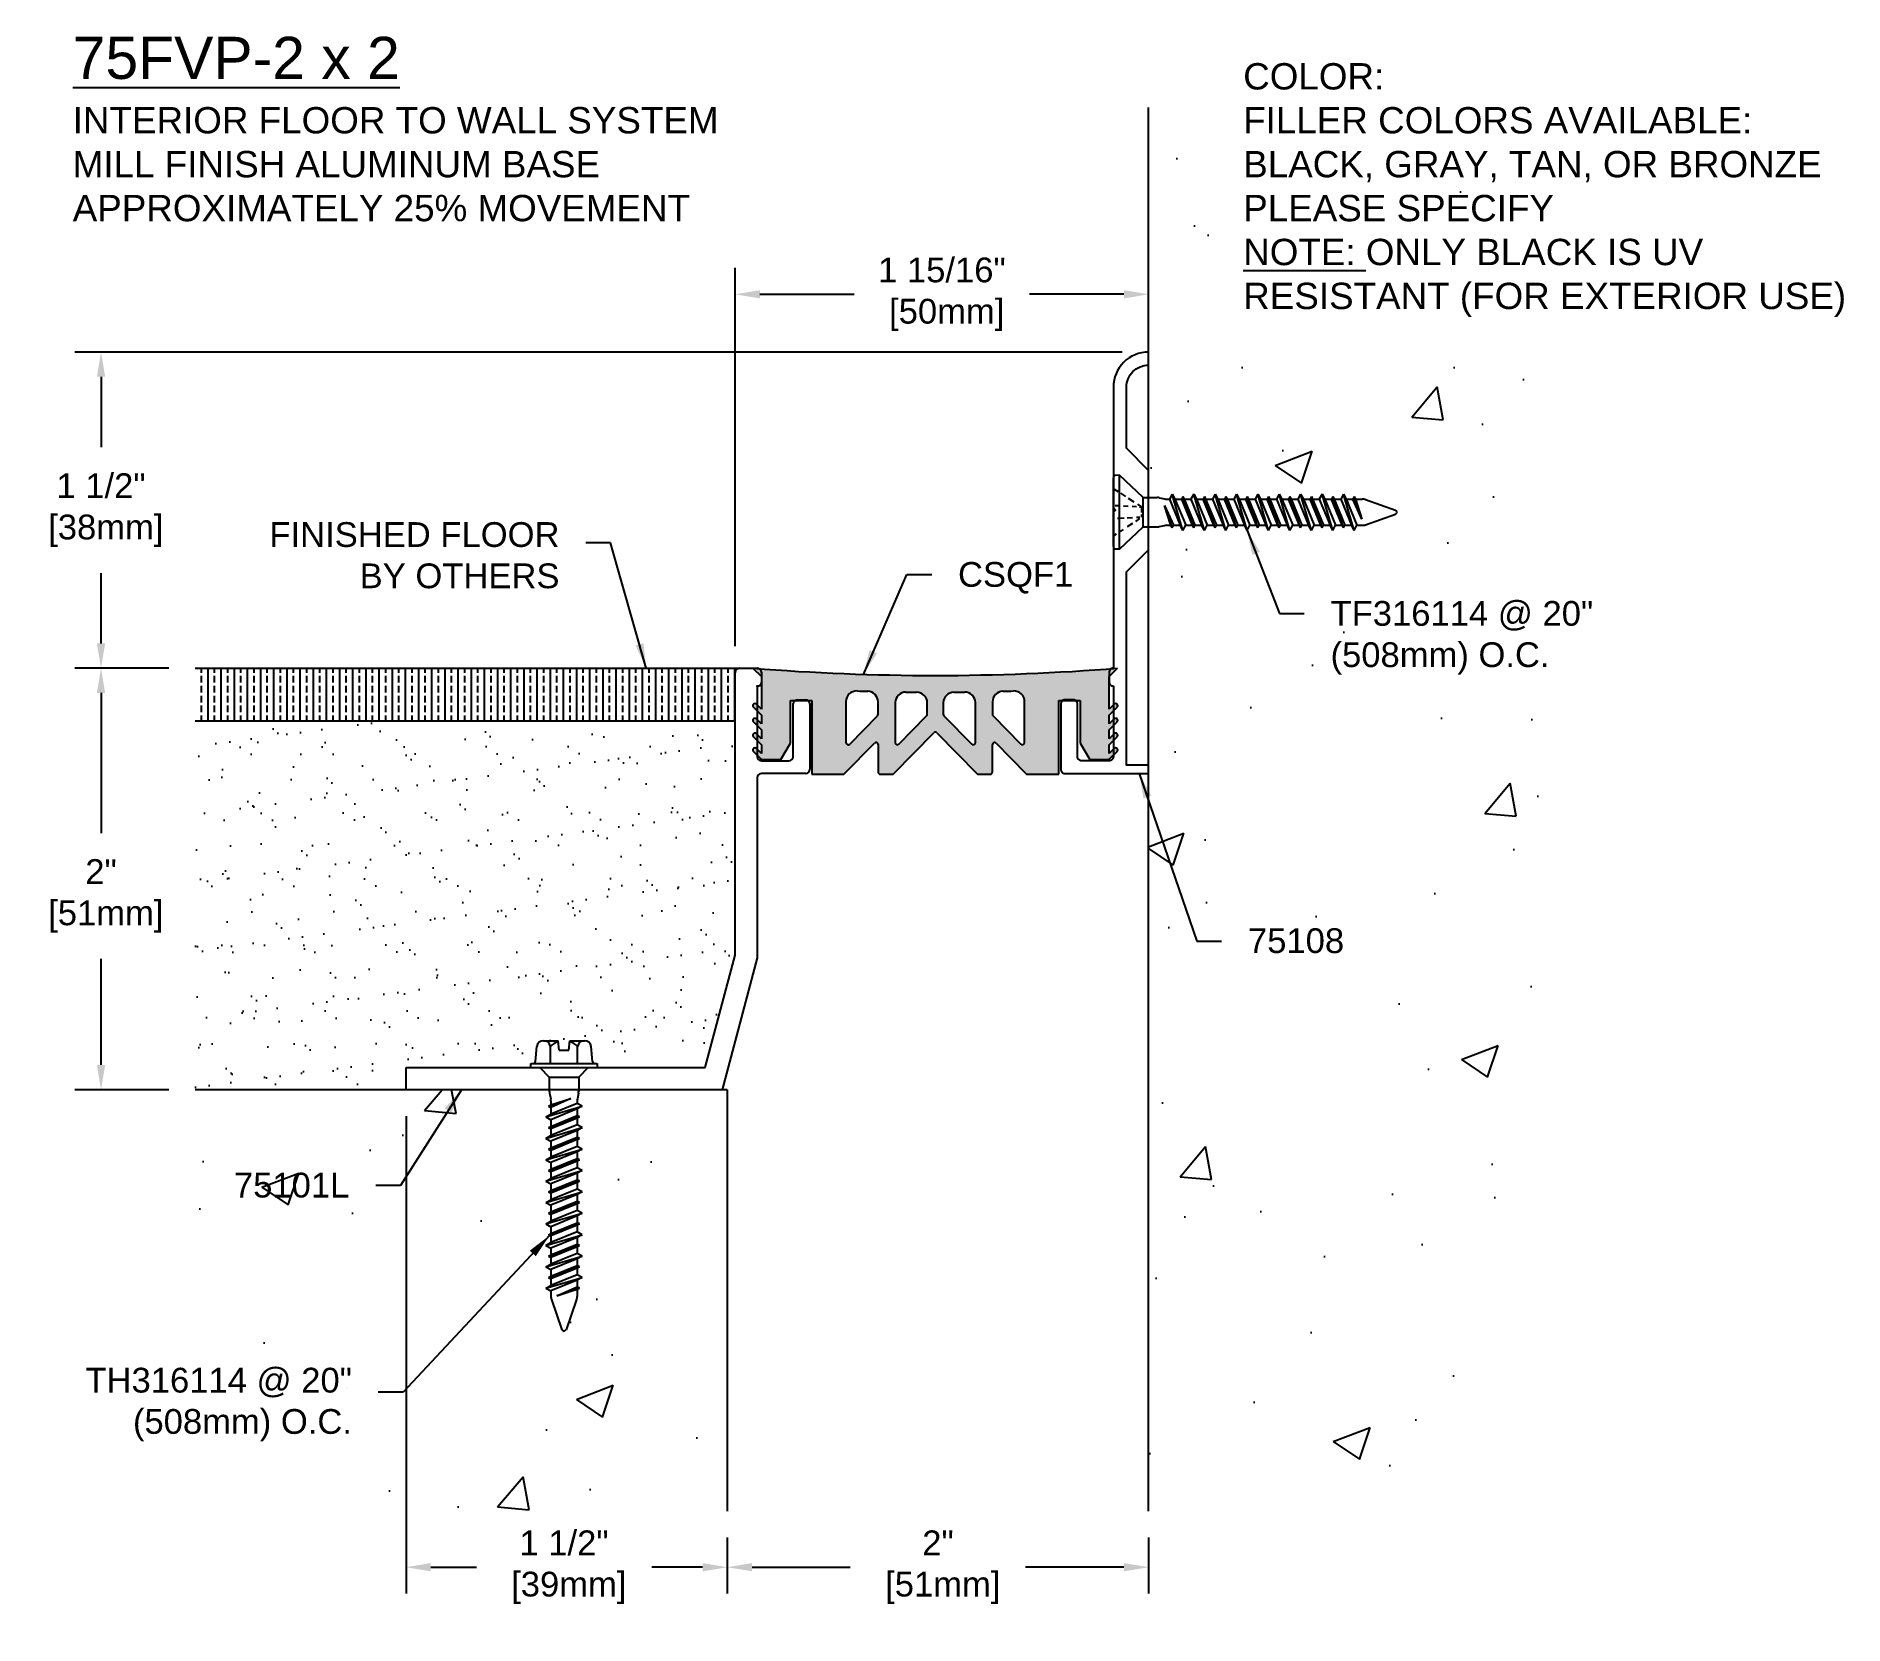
# Model space of a CAD drawing. Header units: inches. Extents: x 2.5 to 11.08, y 2.73 to 10.27.
import ezdxf

# ---------------------------------------------------------------- set-up
doc = ezdxf.new("R2010")
doc.units = ezdxf.units.IN
doc.header["$MEASUREMENT"] = 0
for name, color, linetype in [('Anchors', 4, 'Continuous'), ('Conditions', 1, 'Continuous'), ('Dimensions', 3, 'Continuous'), ('Fillers', 2, 'Continuous'), ('Metals', 7, 'Continuous'), ('Text', 2, 'Continuous')]:
    doc.layers.add(name, color=color, linetype=linetype)
doc.styles.add('ARIAL', font='arial.ttf')
doc.dimstyles.new('ARIAL', dxfattribs={"dimtxt": 0.1175, "dimasz": 0.1175, "dimexe": 0.125, "dimexo": 0.125, "dimgap": 0.125, "dimtad": 0, "dimtih": 1, "dimtoh": 1, "dimdec": 4, "dimzin": 0, "dimdsep": 46, "dimlunit": 4, "dimtxsty": 'ARIAL', "dimcen": 0.09, "dimadec": 0, "dimazin": 0, "dimtfac": 1, "dimtdec": 4, "dimtofl": 0, "dimtmove": 0, "dimatfit": 3, "dimfxl": 0, "dimfrac": 2, "dimtolj": 1, "dimtzin": 0, "dimarcsym": 0})

# ---------------------------------------------------------------- blocks, each defined once
blk = doc.blocks.new('75101L')
for p, q in [((4.9391, 4.1885), (4.9391, 5.5295)), ((4.9591, 5.5495), (5.0441, 5.5495)), ((5.0641, 5.5295), (5.0641, 5.4828)), ((5.0541, 5.4645), (5.0441, 5.4645)), ((5.0441, 5.4645), (5.0441, 5.1295)), ((5.0582, 5.4687), (5.0541, 5.4645)), ((5.2141, 5.1295), (5.2141, 5.3795)), ((5.2341, 5.3995), (5.2741, 5.3995)), ((5.2941, 5.3795), (5.2941, 5.0695)), ((5.0641, 5.1095), (5.1941, 5.1095)), ((5.0441, 5.0295), (5.0441, 4.1747)), ((5.2741, 5.0495), (5.0641, 5.0495)), ((4.796, 3.6545), (4.9391, 4.1885)), ((5.0441, 4.1747), (4.8766, 3.5495)), ((3.3766, 3.5495), (3.3766, 3.6545)), ((3.3766, 3.6545), (3.8666, 3.6545)), ((3.8666, 3.6545), (4.796, 3.6545)), ((4.8766, 3.5495), (3.3766, 3.5495))]:
    blk.add_line(p, q)
for centre, start, end in [((4.9591, 5.5295), 90, 180), ((5.0441, 5.5295), 0, 90), ((5.0441, 5.4828), 315, 0), ((5.2341, 5.3795), 90, 180), ((5.2741, 5.3795), 0, 90), ((5.0641, 5.1295), 180, 270), ((5.1941, 5.1295), 270, 0), ((5.2741, 5.0695), 270, 0), ((5.0641, 5.0295), 90, 180)]:
    blk.add_arc(centre, 0.02, start, end)
for p in [(4.9391, 5.5295), (4.9391, 5.5295), (5.0641, 5.5295), (5.0641, 5.5295), (5.0641, 5.5295), (5.0441, 5.4645), (5.0441, 5.4645), (5.2141, 5.3795), (5.2141, 5.3795), (5.2141, 5.3795), (5.2941, 5.3795), (5.2941, 5.3795)]:
    blk.add_point(p)
blk = doc.blocks.new('75108')
blk.add_lwpolyline([(-2.9791, -4.2993, 0.414214), (-2.9991, -4.3193), (-2.9991, -4.6293, 0.414214), (-2.9791, -4.6493), (-2.5816, -4.6493), (-2.5816, -4.6093), (-2.6871, -4.6093), (-2.6871, -3.6928), (-2.5816, -3.5873), (-2.5816, -3.2113), (-2.6871, -3.1058), (-2.6871, -2.8163, -0.414214), (-2.5821, -2.7113), (-2.5816, -2.7113), (-2.5816, -2.6493), (-2.5821, -2.6493, 0.414214), (-2.7491, -2.8163), (-2.7491, -3.3893), (-2.7391, -3.3993), (-2.7491, -3.4093), (-2.7491, -4.1493), (-2.7496, -4.1493, 0.414214), (-2.7691, -4.1688), (-2.7691, -4.2143, 0.414214), (-2.7491, -4.2343), (-2.7491, -4.2343), (-2.7491, -4.5693, -0.414214), (-2.7691, -4.5893), (-2.8991, -4.5893, -0.414214), (-2.9191, -4.5693), (-2.9191, -4.3193, 0.414214), (-2.9391, -4.2993)], format="xyb", close=True)
blk = doc.blocks.new('TH316114')
for p, q in [((-0.1352, 0.029), (-0.129, 0.1001)), ((-0.0968, 0.1275), (-0.0272, 0.1275)), ((-0.0645, 0.0187), (-0.0645, 0.1001)), ((-0.0232, 0.0825), (-0.0272, 0.1275)), ((0.0233, 0.0825), (0.0272, 0.1275)), ((0.0272, 0.1275), (0.0967, 0.1275)), ((0.0645, 0.0187), (0.0645, 0.1001)), ((0.1352, 0.029), (0.129, 0.1001)), ((-0.1568, 0), (-0.1568, 0.0187)), ((-0.1568, 0.0187), (0.1568, 0.0187)), ((-0.1568, 0), (0.1568, 0)), ((-0.1148, 0), (-0.0698, -0.045)), ((-0.0232, 0.0825), (0.0233, 0.0825)), ((0.1148, 0), (0.0698, -0.045)), ((0.1568, 0.0187), (0.1568, 0)), ((-0.0698, -0.045), (-0.0698, -0.1121)), ((-0.0698, -0.045), (0.0698, -0.045)), ((0.0698, -0.045), (0.0698, -0.1121)), ((-0.0737, -0.1836), (0.0321, -0.1471)), ((-0.0687, -0.1217), (-0.0633, -0.1477)), ((-0.0623, -0.1774), (0.0321, -0.1471)), ((0.0321, -0.1471), (-0.0623, -0.1898)), ((-0.0623, -0.1573), (-0.0623, -0.1774)), ((0.0623, -0.1707), (-0.0623, -0.2215)), ((0.0623, -0.1573), (0.0623, -0.1707)), ((0.0863, -0.1836), (0.0623, -0.1707)), ((0.0687, -0.1217), (0.0633, -0.1477)), ((-0.0862, -0.2344), (0.0863, -0.1836)), ((-0.0862, -0.2344), (-0.0623, -0.2215)), ((-0.0862, -0.2344), (-0.0623, -0.2473)), ((-0.0737, -0.1836), (-0.0623, -0.1774)), ((-0.0737, -0.1836), (-0.0623, -0.1898)), ((-0.0737, -0.2852), (0.0737, -0.2344)), ((-0.0623, -0.1898), (-0.0623, -0.2215)), ((0.0623, -0.1965), (-0.0623, -0.2473)), ((-0.0623, -0.279), (0.0623, -0.2282)), ((0.0623, -0.2405), (-0.0623, -0.2913)), ((-0.0623, -0.2473), (-0.0623, -0.279)), ((0.0863, -0.1836), (0.0623, -0.1965)), ((0.0623, -0.1965), (0.0623, -0.2282)), ((0.0737, -0.2344), (0.0623, -0.2282)), ((0.0737, -0.2344), (0.0623, -0.2405)), ((0.0623, -0.2405), (0.0623, -0.2722)), ((-0.0862, -0.3359), (0.0863, -0.2852)), ((-0.0862, -0.3359), (-0.0623, -0.323)), ((-0.0862, -0.3359), (-0.0623, -0.3489)), ((-0.0737, -0.2852), (-0.0623, -0.279)), ((-0.0737, -0.2852), (-0.0623, -0.2913)), ((-0.0737, -0.3867), (0.0737, -0.3359)), ((0.0623, -0.2722), (-0.0623, -0.323)), ((-0.0623, -0.2913), (-0.0623, -0.323)), ((0.0623, -0.2981), (-0.0623, -0.3489)), ((-0.0623, -0.3806), (0.0623, -0.3298)), ((0.0623, -0.3421), (-0.0623, -0.3929)), ((0.0863, -0.2852), (0.0623, -0.2722)), ((0.0863, -0.2852), (0.0623, -0.2981)), ((0.0623, -0.2981), (0.0623, -0.3298)), ((0.0737, -0.3359), (0.0623, -0.3298)), ((0.0737, -0.3359), (0.0623, -0.3421)), ((0.0623, -0.3421), (0.0623, -0.3738)), ((-0.0862, -0.4375), (0.0863, -0.3867)), ((-0.0862, -0.4375), (-0.0623, -0.4246)), ((-0.0737, -0.3867), (-0.0623, -0.3806)), ((-0.0737, -0.3867), (-0.0623, -0.3929)), ((-0.0623, -0.3489), (-0.0623, -0.3806)), ((0.0623, -0.3738), (-0.0623, -0.4246)), ((-0.0623, -0.3929), (-0.0623, -0.4246)), ((0.0623, -0.3996), (-0.0623, -0.4504)), ((0.0863, -0.3867), (0.0623, -0.3738)), ((0.0863, -0.3867), (0.0623, -0.3996)), ((0.0623, -0.3996), (0.0623, -0.4313)), ((-0.0862, -0.4375), (-0.0623, -0.4504)), ((-0.0862, -0.5391), (0.0863, -0.4883)), ((-0.0737, -0.4883), (0.0737, -0.4375)), ((-0.0737, -0.4883), (-0.0623, -0.4821)), ((-0.0737, -0.4883), (-0.0623, -0.4944)), ((-0.0623, -0.4821), (0.0623, -0.4313)), ((0.0623, -0.4437), (-0.0623, -0.4944)), ((-0.0623, -0.4504), (-0.0623, -0.4821)), ((0.0623, -0.4754), (-0.0623, -0.5261)), ((-0.0623, -0.4944), (-0.0623, -0.5261)), ((0.0623, -0.5012), (-0.0623, -0.552)), ((0.0737, -0.4375), (0.0623, -0.4313)), ((0.0737, -0.4375), (0.0623, -0.4437)), ((0.0623, -0.4437), (0.0623, -0.4754)), ((0.0863, -0.4883), (0.0623, -0.4754)), ((0.0863, -0.4883), (0.0623, -0.5012)), ((0.0623, -0.5012), (0.0623, -0.5329)), ((-0.0862, -0.5391), (-0.0623, -0.5261)), ((-0.0862, -0.5391), (-0.0623, -0.552)), ((-0.0862, -0.6406), (0.0863, -0.5898)), ((-0.0737, -0.5898), (0.0737, -0.5391)), ((-0.0737, -0.5898), (-0.0623, -0.5837)), ((-0.0737, -0.5898), (-0.0623, -0.596)), ((-0.0623, -0.5837), (0.0623, -0.5329)), ((0.0623, -0.5452), (-0.0623, -0.596)), ((-0.0623, -0.552), (-0.0623, -0.5837)), ((0.0623, -0.5769), (-0.0623, -0.6277)), ((-0.0623, -0.596), (-0.0623, -0.6277)), ((0.0737, -0.5391), (0.0623, -0.5329)), ((0.0737, -0.5391), (0.0623, -0.5452)), ((0.0623, -0.5452), (0.0623, -0.5769)), ((0.0863, -0.5898), (0.0623, -0.5769)), ((0.0863, -0.5898), (0.0623, -0.6028)), ((-0.0862, -0.6406), (-0.0623, -0.6277)), ((-0.0862, -0.6406), (-0.0623, -0.6535)), ((-0.0737, -0.6914), (0.0737, -0.6406)), ((-0.0737, -0.6914), (-0.0623, -0.6852)), ((0.0623, -0.6028), (-0.0623, -0.6535)), ((-0.0623, -0.6852), (0.0623, -0.6345)), ((0.0623, -0.6468), (-0.0623, -0.6976)), ((-0.0623, -0.6535), (-0.0623, -0.6852)), ((0.0623, -0.6785), (-0.0623, -0.7293)), ((0.0623, -0.6028), (0.0623, -0.6345)), ((0.0737, -0.6406), (0.0623, -0.6345)), ((0.0737, -0.6406), (0.0623, -0.6468)), ((0.0623, -0.6468), (0.0623, -0.6785)), ((0.0863, -0.6914), (0.0623, -0.6785)), ((-0.0862, -0.7422), (0.0863, -0.6914)), ((-0.0862, -0.7422), (-0.0623, -0.7293)), ((-0.0862, -0.7422), (-0.0623, -0.7551)), ((-0.0737, -0.6914), (-0.0623, -0.6976)), ((-0.0737, -0.793), (0.0737, -0.7422)), ((-0.0623, -0.6976), (-0.0623, -0.7293)), ((0.0623, -0.7043), (-0.0623, -0.7551)), ((-0.0623, -0.7868), (0.0623, -0.736)), ((0.0623, -0.7484), (-0.0623, -0.7991)), ((-0.0623, -0.7551), (-0.0623, -0.7868)), ((0.0863, -0.6914), (0.0623, -0.7043)), ((0.0623, -0.7043), (0.0623, -0.736)), ((0.0737, -0.7422), (0.0623, -0.736)), ((0.0737, -0.7422), (0.0623, -0.7484)), ((0.0623, -0.7484), (0.0623, -0.78)), ((-0.0862, -0.8437), (0.0863, -0.793)), ((-0.0862, -0.8437), (-0.0623, -0.8308)), ((-0.0862, -0.8437), (-0.0623, -0.8567)), ((-0.0737, -0.793), (-0.0623, -0.7868)), ((-0.0737, -0.793), (-0.0623, -0.7991)), ((-0.0737, -0.8945), (0.0737, -0.8437)), ((0.0623, -0.78), (-0.0623, -0.8308)), ((-0.0623, -0.7991), (-0.0623, -0.8308)), ((0.0623, -0.8059), (-0.0623, -0.8567)), ((-0.0623, -0.8884), (0.0623, -0.8376)), ((0.0623, -0.8499), (-0.0623, -0.9007)), ((-0.0623, -0.8567), (-0.0623, -0.8884)), ((0.0863, -0.793), (0.0623, -0.78)), ((0.0863, -0.793), (0.0623, -0.8059)), ((0.0623, -0.8059), (0.0623, -0.8376)), ((0.0737, -0.8437), (0.0623, -0.8376)), ((0.0737, -0.8437), (0.0623, -0.8499)), ((0.0623, -0.8499), (0.0623, -0.8816)), ((-0.0862, -0.9453), (0.0863, -0.8945)), ((-0.0862, -0.9453), (-0.0623, -0.9324)), ((-0.0737, -0.8945), (-0.0623, -0.8884)), ((-0.0737, -0.8945), (-0.0623, -0.9007)), ((0.0623, -0.8816), (-0.0623, -0.9324)), ((-0.0623, -0.9007), (-0.0623, -0.9324)), ((0.0623, -0.9075), (-0.0623, -0.9582)), ((-0.0623, -0.9899), (0.0623, -0.9391)), ((0.0863, -0.8945), (0.0623, -0.8816)), ((0.0863, -0.8945), (0.0623, -0.9075)), ((0.0623, -0.9075), (0.0623, -0.9391)), ((0.0737, -0.9453), (0.0623, -0.9391)), ((-0.0862, -0.9453), (-0.0623, -0.9582)), ((-0.0862, -1.0469), (0.0863, -0.9961)), ((-0.0737, -0.9961), (0.0737, -0.9453)), ((-0.0737, -0.9961), (-0.0623, -0.9899)), ((-0.0737, -0.9961), (-0.0623, -1.0023)), ((0.0623, -0.9515), (-0.0623, -1.0023)), ((-0.0623, -0.9582), (-0.0623, -0.9899)), ((0.0623, -0.9832), (-0.0623, -1.034)), ((-0.0623, -1.0023), (-0.0623, -1.034)), ((0.0623, -1.009), (-0.0623, -1.0598)), ((0.0737, -0.9453), (0.0623, -0.9515)), ((0.0623, -0.9515), (0.0623, -0.9832)), ((0.0863, -0.9961), (0.0623, -0.9832)), ((0.0863, -0.9961), (0.0623, -1.009)), ((0.0623, -1.009), (0.0623, -1.0407)), ((-0.0862, -1.0469), (-0.0623, -1.034)), ((-0.0862, -1.0469), (-0.0623, -1.0598)), ((-0.0623, -1.0598), (-0.0623, -1.0857)), ((-0.0596, -1.101), (-0.0096, -1.2438)), ((-0.0335, -1.0838), (0.0623, -1.0407)), ((-0.0335, -1.0838), (0.0737, -1.0469)), ((0.0623, -1.053), (-0.0335, -1.0838)), ((0.0596, -1.101), (0.0096, -1.2438)), ((0.0737, -1.0469), (0.0623, -1.0407)), ((0.0737, -1.0469), (0.0623, -1.053)), ((0.0623, -1.053), (0.0623, -1.0857))]:
    blk.add_line(p, q)
for centre, radius, start, end in [((-0.0968, 0.0948), 0.0327, 9.28497, 170.71503), ((0, 0.0379), 0.0896, 107.42152, 136.04074), ((0, 0.0379), 0.0896, 43.95926, 72.57848), ((0.0967, 0.0948), 0.0327, 9.28497, 170.71503), ((-0.1464, 0.03), 0.0112, 270, 355), ((0.1464, 0.03), 0.0112, 185, 270), ((-0.0232, -0.1121), 0.0465, 180, 191.9357), ((-0.1088, -0.1573), 0.0465, 0, 11.9357), ((0.1088, -0.1573), 0.0465, 168.0643, 180), ((0.0233, -0.1121), 0.0465, 348.0643, 0), ((-0.0158, -1.0857), 0.0465, 180, 199.30575), ((0.0158, -1.0857), 0.0465, 340.69425, 0), ((0, -1.2394), 0.0106, 204.10008, 335.89992)]:
    blk.add_arc(centre, radius, start, end)
blk = doc.blocks.new('TF316114')
for p, q in [((-0.1634, 0), (0.1634, 0)), ((-0.1042, -0.0127), (-0.1125, 0)), ((-0.1762, -0.0285), (-0.1747, -0.0103)), ((-0.1762, -0.0285), (0.1762, -0.0285)), ((-0.1762, -0.0285), (-0.0698, -0.141)), ((-0.0815, -0.0472), (-0.0915, -0.0321)), ((-0.0533, -0.0902), (-0.0691, -0.0662)), ((-0.0308, -0.0055), (-0.0311, -0.0002)), ((-0.0297, -0.0263), (-0.0301, -0.0195)), ((-0.0284, -0.051), (-0.0294, -0.0323)), ((-0.0263, -0.091), (-0.0277, -0.065)), ((0.0274, -0.0703), (0.0286, -0.0479)), ((0.0297, -0.0255), (0.0306, -0.0085)), ((0.0662, -0.0707), (0.0485, -0.0976)), ((0.0698, -0.141), (0.1762, -0.0285)), ((0.0898, -0.0346), (0.0746, -0.0579)), ((0.1095, -0.0045), (0.0979, -0.0223)), ((0.1762, -0.0285), (0.1747, -0.0103)), ((-0.0698, -0.141), (-0.0698, -0.2081)), ((-0.0698, -0.141), (0.0698, -0.141)), ((-0.0307, -0.1248), (-0.0441, -0.1044)), ((-0.0245, -0.1261), (-0.0253, -0.1097)), ((-0.024, -0.135), (-0.0107, -0.135)), ((-0.0018, -0.135), (0.0183, -0.135)), ((0.0373, -0.1147), (0.024, -0.135)), ((0.024, -0.135), (0.0245, -0.1246)), ((0.0253, -0.1104), (0.0264, -0.0896)), ((0.0698, -0.141), (0.0698, -0.2081)), ((-0.0737, -0.2796), (0.0321, -0.2431)), ((-0.0687, -0.2177), (-0.0633, -0.2437)), ((0.0321, -0.2431), (-0.0623, -0.2858)), ((-0.0623, -0.2734), (0.0321, -0.2431)), ((-0.0623, -0.2533), (-0.0623, -0.2734)), ((0.0622, -0.2533), (0.0622, -0.2667)), ((0.0687, -0.2177), (0.0633, -0.2437)), ((-0.0863, -0.3304), (0.0862, -0.2796)), ((-0.0863, -0.3304), (-0.0623, -0.3175)), ((-0.0863, -0.3304), (-0.0623, -0.3433)), ((-0.0737, -0.2796), (-0.0623, -0.2734)), ((-0.0737, -0.2796), (-0.0623, -0.2858)), ((-0.0737, -0.3812), (0.0737, -0.3304)), ((0.0622, -0.2667), (-0.0623, -0.3175)), ((-0.0623, -0.2858), (-0.0623, -0.3175)), ((0.0622, -0.2925), (-0.0623, -0.3433)), ((-0.0623, -0.375), (0.0622, -0.3242)), ((0.0622, -0.3365), (-0.0623, -0.3873)), ((0.0622, -0.2925), (0.0622, -0.3242)), ((0.0737, -0.3304), (0.0622, -0.3242)), ((0.0737, -0.3304), (0.0622, -0.3365)), ((0.0622, -0.3365), (0.0622, -0.3682)), ((0.0862, -0.2796), (0.0622, -0.2667)), ((0.0862, -0.2796), (0.0622, -0.2925)), ((-0.0863, -0.4319), (0.0862, -0.3812)), ((-0.0863, -0.4319), (-0.0623, -0.419)), ((-0.0737, -0.3812), (-0.0623, -0.375)), ((-0.0737, -0.3812), (-0.0623, -0.3873)), ((-0.0623, -0.3433), (-0.0623, -0.375)), ((0.0622, -0.3682), (-0.0623, -0.419)), ((-0.0623, -0.3873), (-0.0623, -0.419)), ((0.0622, -0.3941), (-0.0623, -0.4449)), ((-0.0623, -0.4766), (0.0622, -0.4258)), ((0.0862, -0.3812), (0.0622, -0.3682)), ((0.0862, -0.3812), (0.0622, -0.3941)), ((0.0622, -0.3941), (0.0622, -0.4258)), ((0.0737, -0.4319), (0.0622, -0.4258)), ((-0.0863, -0.4319), (-0.0623, -0.4449)), ((-0.0863, -0.5335), (0.0862, -0.4827)), ((-0.0737, -0.4827), (0.0737, -0.4319)), ((-0.0737, -0.4827), (-0.0623, -0.4766)), ((-0.0737, -0.4827), (-0.0623, -0.4889)), ((0.0622, -0.4381), (-0.0623, -0.4889)), ((-0.0623, -0.4449), (-0.0623, -0.4766)), ((0.0622, -0.4698), (-0.0623, -0.5206)), ((-0.0623, -0.4889), (-0.0623, -0.5206)), ((0.0622, -0.4956), (-0.0623, -0.5464)), ((0.0737, -0.4319), (0.0622, -0.4381)), ((0.0622, -0.4381), (0.0622, -0.4698)), ((0.0862, -0.4827), (0.0622, -0.4698)), ((0.0862, -0.4827), (0.0622, -0.4956)), ((0.0622, -0.4956), (0.0622, -0.5273)), ((-0.0863, -0.5335), (-0.0623, -0.5206)), ((-0.0863, -0.5335), (-0.0623, -0.5464)), ((-0.0863, -0.6351), (0.0862, -0.5843)), ((-0.0737, -0.5843), (0.0737, -0.5335)), ((-0.0737, -0.5843), (-0.0623, -0.5781)), ((-0.0737, -0.5843), (-0.0623, -0.5904)), ((-0.0623, -0.5781), (0.0622, -0.5273)), ((0.0622, -0.5397), (-0.0623, -0.5904)), ((-0.0623, -0.5464), (-0.0623, -0.5781)), ((0.0622, -0.5714), (-0.0623, -0.6221)), ((-0.0623, -0.5904), (-0.0623, -0.6221)), ((0.0622, -0.5972), (-0.0623, -0.648)), ((0.0737, -0.5335), (0.0622, -0.5273)), ((0.0737, -0.5335), (0.0622, -0.5397)), ((0.0622, -0.5397), (0.0622, -0.5714)), ((0.0862, -0.5843), (0.0622, -0.5714)), ((0.0862, -0.5843), (0.0622, -0.5972)), ((0.0622, -0.5972), (0.0622, -0.6289)), ((-0.0863, -0.6351), (-0.0623, -0.6221)), ((-0.0863, -0.6351), (-0.0623, -0.648)), ((-0.0863, -0.7366), (0.0862, -0.6858)), ((-0.0737, -0.6858), (0.0737, -0.6351)), ((-0.0737, -0.6858), (-0.0623, -0.6797)), ((-0.0737, -0.6858), (-0.0623, -0.692)), ((-0.0623, -0.6797), (0.0622, -0.6289)), ((0.0622, -0.6412), (-0.0623, -0.692)), ((-0.0623, -0.648), (-0.0623, -0.6797)), ((0.0622, -0.6729), (-0.0623, -0.7237)), ((0.0737, -0.6351), (0.0622, -0.6289)), ((0.0737, -0.6351), (0.0622, -0.6412)), ((0.0622, -0.6412), (0.0622, -0.6729)), ((0.0862, -0.6858), (0.0622, -0.6729)), ((0.0862, -0.6858), (0.0622, -0.6988)), ((-0.0863, -0.7366), (-0.0623, -0.7237)), ((-0.0863, -0.7366), (-0.0623, -0.7495)), ((-0.0737, -0.7874), (0.0737, -0.7366)), ((-0.0623, -0.692), (-0.0623, -0.7237)), ((0.0622, -0.6988), (-0.0623, -0.7495)), ((-0.0623, -0.7812), (0.0622, -0.7305)), ((0.0622, -0.7428), (-0.0623, -0.7936)), ((-0.0623, -0.7495), (-0.0623, -0.7812)), ((0.0622, -0.6988), (0.0622, -0.7305)), ((0.0737, -0.7366), (0.0622, -0.7305)), ((0.0737, -0.7366), (0.0622, -0.7428)), ((0.0622, -0.7428), (0.0622, -0.7745)), ((-0.0863, -0.8382), (0.0862, -0.7874)), ((-0.0863, -0.8382), (-0.0623, -0.8253)), ((-0.0863, -0.8382), (-0.0623, -0.8511)), ((-0.0737, -0.7874), (-0.0623, -0.7812)), ((-0.0737, -0.7874), (-0.0623, -0.7936)), ((-0.0737, -0.889), (0.0737, -0.8382)), ((0.0622, -0.7745), (-0.0623, -0.8253)), ((-0.0623, -0.7936), (-0.0623, -0.8253)), ((0.0622, -0.8003), (-0.0623, -0.8511)), ((-0.0623, -0.8828), (0.0622, -0.832)), ((0.0622, -0.8444), (-0.0623, -0.8951)), ((-0.0623, -0.8511), (-0.0623, -0.8828)), ((0.0862, -0.7874), (0.0622, -0.7745)), ((0.0862, -0.7874), (0.0622, -0.8003)), ((0.0622, -0.8003), (0.0622, -0.832)), ((0.0737, -0.8382), (0.0622, -0.832)), ((0.0737, -0.8382), (0.0622, -0.8444)), ((0.0622, -0.8444), (0.0622, -0.876)), ((-0.0863, -0.9397), (0.0862, -0.889)), ((-0.0863, -0.9397), (-0.0623, -0.9268)), ((-0.0863, -0.9397), (-0.0623, -0.9527)), ((-0.0737, -0.889), (-0.0623, -0.8828)), ((-0.0737, -0.889), (-0.0623, -0.8951)), ((-0.0737, -0.9905), (0.0737, -0.9397)), ((0.0622, -0.876), (-0.0623, -0.9268)), ((-0.0623, -0.8951), (-0.0623, -0.9268)), ((0.0622, -0.9019), (-0.0623, -0.9527)), ((-0.0623, -0.9844), (0.0622, -0.9336)), ((0.0862, -0.889), (0.0622, -0.876)), ((0.0862, -0.889), (0.0622, -0.9019)), ((0.0622, -0.9019), (0.0622, -0.9336)), ((0.0737, -0.9397), (0.0622, -0.9336)), ((0.0737, -0.9397), (0.0622, -0.9459)), ((-0.0863, -1.0413), (0.0862, -0.9905)), ((-0.0863, -1.0413), (-0.0623, -1.0284)), ((-0.0737, -0.9905), (-0.0623, -0.9844)), ((-0.0737, -0.9905), (-0.0623, -0.9967)), ((0.0622, -0.9459), (-0.0623, -0.9967)), ((-0.0623, -0.9527), (-0.0623, -0.9844)), ((0.0622, -0.9776), (-0.0623, -1.0284)), ((-0.0623, -0.9967), (-0.0623, -1.0284)), ((0.0622, -1.0035), (-0.0623, -1.0542)), ((0.0622, -0.9459), (0.0622, -0.9776)), ((0.0862, -0.9905), (0.0622, -0.9776)), ((0.0862, -0.9905), (0.0622, -1.0035)), ((0.0622, -1.0035), (0.0622, -1.0351)), ((-0.0863, -1.0413), (-0.0623, -1.0542)), ((-0.0863, -1.1429), (0.0862, -1.0921)), ((-0.0737, -1.0921), (0.0737, -1.0413)), ((-0.0737, -1.0921), (-0.0623, -1.0859)), ((-0.0737, -1.0921), (-0.0623, -1.0983)), ((-0.0623, -1.0859), (0.0622, -1.0351)), ((0.0622, -1.0475), (-0.0623, -1.0983)), ((-0.0623, -1.0542), (-0.0623, -1.0859)), ((0.0622, -1.0792), (-0.0623, -1.13)), ((-0.0623, -1.0983), (-0.0623, -1.13)), ((0.0622, -1.105), (-0.0623, -1.1558)), ((0.0737, -1.0413), (0.0622, -1.0351)), ((0.0737, -1.0413), (0.0622, -1.0475)), ((0.0622, -1.0475), (0.0622, -1.0792)), ((0.0862, -1.0921), (0.0622, -1.0792)), ((0.0862, -1.0921), (0.0622, -1.105)), ((0.0622, -1.105), (0.0622, -1.1367)), ((-0.0863, -1.1429), (-0.0623, -1.13)), ((-0.0863, -1.1429), (-0.0623, -1.1558)), ((-0.0623, -1.1558), (-0.0623, -1.1817)), ((-0.0596, -1.197), (-0.0096, -1.3398)), ((-0.0335, -1.1798), (0.0622, -1.1367)), ((-0.0335, -1.1798), (0.0737, -1.1429)), ((0.0622, -1.149), (-0.0335, -1.1798)), ((0.0596, -1.197), (0.0096, -1.3398)), ((0.0737, -1.1429), (0.0622, -1.1367)), ((0.0737, -1.1429), (0.0622, -1.149)), ((0.0622, -1.149), (0.0622, -1.1817))]:
    blk.add_line(p, q)
for centre, radius, start, end in [((-0.1634, -0.0113), 0.0112, 90, 175), ((0.1634, -0.0113), 0.0112, 5, 90), ((-0.0233, -0.2081), 0.0465, 180, 191.9357), ((-0.1088, -0.2533), 0.0465, 0, 11.9357), ((0.1087, -0.2533), 0.0465, 168.0643, 180), ((0.0233, -0.2081), 0.0465, 348.0643, 0), ((-0.0158, -1.1817), 0.0465, 180, 199.30575), ((0.0158, -1.1817), 0.0465, 340.69425, 0), ((0, -1.3354), 0.0106, 204.10008, 335.89992)]:
    blk.add_arc(centre, radius, start, end)
blk = doc.blocks.new('*D4')
at = {"layer": 'Defpoints', "color": 0}
for p in [(5.7772, 3.2716), (7.7772, 3.2716), (5.7772, 3.0059)]:
    blk.add_point(p, dxfattribs=at)
at = {"layer": 'Dimensions', "color": 0, "lineweight": -2}
for p, q in [((5.7772, 3.1466), (5.7772, 2.8809)), ((7.7772, 3.1466), (7.7772, 2.8809)), ((5.8947, 3.0059), (6.3611, 3.0059)), ((7.6597, 3.0059), (7.1933, 3.0059))]:
    blk.add_line(p, q, dxfattribs=at)
at = {"layer": 'Dimensions', "color": 0}
for points in [[(5.8947, 3.0254), (5.8947, 2.9863), (5.7772, 3.0059)], [(7.6597, 3.0254), (7.6597, 2.9863), (7.7772, 3.0059)]]:
    blk.add_solid(points, dxfattribs=at)
at = {"layer": 'Dimensions', "color": 0, "insert": (6.7772, 3.0059), "char_height": 0.1175, "attachment_point": 5, "style": 'ARIAL'}
blk.add_mtext('\\A1;2"\\P [51mm]', dxfattribs=at)
blk = doc.blocks.new('*D5')
at = {"layer": 'Defpoints', "color": 0}
for p in [(4.2522, 5.2716), (5.7772, 3.2716), (4.2522, 3.0059)]:
    blk.add_point(p, dxfattribs=at)
at = {"layer": 'Dimensions', "color": 0, "lineweight": -2}
for p, q in [((4.2522, 5.1466), (4.2522, 2.8809)), ((5.7772, 3.1466), (5.7772, 2.8809)), ((4.3697, 3.0059), (4.5861, 3.0059)), ((5.6597, 3.0059), (5.4183, 3.0059))]:
    blk.add_line(p, q, dxfattribs=at)
at = {"layer": 'Dimensions', "color": 0}
for points in [[(4.3697, 3.0254), (4.3697, 2.9863), (4.2522, 3.0059)], [(5.6597, 3.0254), (5.6597, 2.9863), (5.7772, 3.0059)]]:
    blk.add_solid(points, dxfattribs=at)
at = {"layer": 'Dimensions', "color": 0, "insert": (5.0022, 3.0059), "char_height": 0.1175, "attachment_point": 5, "style": 'ARIAL'}
blk.add_mtext('\\A1;1 1/2"\\P [39mm]', dxfattribs=at)
blk = doc.blocks.new('*D6')
at = {"layer": 'Defpoints', "color": 0}
for p in [(3.2522, 7.2716), (2.8046, 5.2716), (3.2522, 5.2716)]:
    blk.add_point(p, dxfattribs=at)
at = {"layer": 'Dimensions', "color": 0, "lineweight": -2}
for p, q in [((3.1272, 7.2716), (2.6796, 7.2716)), ((2.8046, 7.1541), (2.8046, 6.4893)), ((2.8046, 5.3891), (2.8046, 5.8924)), ((3.1272, 5.2716), (2.6796, 5.2716))]:
    blk.add_line(p, q, dxfattribs=at)
at = {"layer": 'Dimensions', "color": 0}
for points in [[(2.785, 7.1541), (2.8242, 7.1541), (2.8046, 7.2716)], [(2.785, 5.3891), (2.8242, 5.3891), (2.8046, 5.2716)]]:
    blk.add_solid(points, dxfattribs=at)
at = {"layer": 'Dimensions', "color": 0, "insert": (2.8046, 6.1909), "char_height": 0.1175, "attachment_point": 5, "style": 'ARIAL'}
blk.add_mtext('\\A1;2"\\P [51mm]', dxfattribs=at)
blk = doc.blocks.new('*D7')
at = {"layer": 'Defpoints', "color": 0}
for p in [(7.7772, 8.7716), (2.8046, 7.2716), (3.2522, 7.2716)]:
    blk.add_point(p, dxfattribs=at)
at = {"layer": 'Dimensions', "color": 0, "lineweight": -2}
for p, q in [((7.6522, 8.7716), (2.6796, 8.7716)), ((2.8046, 8.6541), (2.8046, 8.3209)), ((2.8046, 7.3891), (2.8046, 7.7224)), ((3.1272, 7.2716), (2.6796, 7.2716))]:
    blk.add_line(p, q, dxfattribs=at)
at = {"layer": 'Dimensions', "color": 0}
for points in [[(2.785, 8.6541), (2.8242, 8.6541), (2.8046, 8.7716)], [(2.785, 7.3891), (2.8242, 7.3891), (2.8046, 7.2716)]]:
    blk.add_solid(points, dxfattribs=at)
at = {"layer": 'Dimensions', "color": 0, "insert": (2.8046, 8.0216), "char_height": 0.1175, "attachment_point": 5, "style": 'ARIAL'}
blk.add_mtext('\\A1;1 1/2"\\P [38mm]', dxfattribs=at)
blk = doc.blocks.new('*D8')
at = {"layer": 'Defpoints', "color": 0}
for p in [(7.7772, 9.0454), (7.7772, 8.7716), (5.8147, 7.2516)]:
    blk.add_point(p, dxfattribs=at)
at = {"layer": 'Dimensions', "color": 0, "lineweight": -2}
for p, q in [((5.8147, 7.3766), (5.8147, 9.1704)), ((7.7772, 8.8966), (7.7772, 9.1704)), ((5.9322, 9.0454), (6.3798, 9.0454)), ((7.6597, 9.0454), (7.212, 9.0454))]:
    blk.add_line(p, q, dxfattribs=at)
at = {"layer": 'Dimensions', "color": 0}
for points in [[(5.9322, 9.065), (5.9322, 9.0258), (5.8147, 9.0454)], [(7.6597, 9.065), (7.6597, 9.0258), (7.7772, 9.0454)]]:
    blk.add_solid(points, dxfattribs=at)
at = {"layer": 'Dimensions', "color": 0, "insert": (6.7959, 9.0454), "char_height": 0.1175, "attachment_point": 5, "style": 'ARIAL'}
blk.add_mtext('\\A1;1 15/16"\\P [50mm]', dxfattribs=at)
blk = doc.blocks.new('CSQF1')
h = blk.add_hatch(color=256)
h.paths.add_polyline_path([(0.8125, -0.0053), (0.8525, 0.0347, -0.040662), (-0.8525, 0.0347), (-0.8125, -0.0053), (-0.8125, -0.0485), (-0.8125, -0.1602), (-0.8363, -0.1364, 0.414214), (-0.8504, -0.1364, 0.414214), (-0.8504, -0.1506), (-0.8125, -0.1885), (-0.8125, -0.2302), (-0.8363, -0.2064, 0.414214), (-0.8504, -0.2064, 0.414214), (-0.8504, -0.2206), (-0.8125, -0.2585), (-0.8125, -0.3002), (-0.8363, -0.2764, 0.414214), (-0.8504, -0.2764, 0.414214), (-0.8504, -0.2906), (-0.8125, -0.3285), (-0.8125, -0.3702), (-0.8363, -0.3464, 0.414214), (-0.8504, -0.3464, 0.414214), (-0.8504, -0.3606), (-0.8154, -0.3956, 0.198912), (-0.8084, -0.3985), (-0.7225, -0.3985), (-0.6775, -0.3206), (-0.6775, -0.1185), (-0.5775, -0.1185), (-0.5775, -0.4685), (-0.4312, -0.4685, 0.203452), (-0.424, -0.4655), (-0.2847, -0.3212, -0.674509), (-0.2675, -0.3281), (-0.2675, -0.4585, 0.414214), (-0.2575, -0.4685), (-0.2012, -0.4685, 0.203452), (-0.194, -0.4655), (-0.0072, -0.272, -0.424475), (0.0072, -0.272), (0.194, -0.4655, 0.203452), (0.2012, -0.4685), (0.2575, -0.4685, 0.414214), (0.2675, -0.4585), (0.2675, -0.3281, -0.674509), (0.2847, -0.3212), (0.424, -0.4655, 0.203452), (0.4312, -0.4685), (0.4975, -0.4685), (0.5775, -0.4685), (0.5775, -0.1185), (0.6775, -0.1185), (0.6775, -0.3206), (0.7225, -0.3985), (0.8084, -0.3985, 0.198912), (0.8154, -0.3956), (0.8504, -0.3606, 0.414214), (0.8504, -0.3464, 0.414214), (0.8363, -0.3464), (0.8125, -0.3702), (0.8125, -0.3285), (0.8504, -0.2906, 0.414214), (0.8504, -0.2764, 0.414214), (0.8363, -0.2764), (0.8125, -0.3002), (0.8125, -0.2585), (0.8504, -0.2206, 0.414214), (0.8504, -0.2064, 0.414214), (0.8363, -0.2064), (0.8125, -0.2302), (0.8125, -0.1885), (0.8504, -0.1506, 0.414214), (0.8504, -0.1364, 0.414214), (0.8363, -0.1364), (0.8125, -0.1602), (0.8125, -0.0485)])
h.paths.add_polyline_path([(-0.2675, -0.1253), (-0.2675, -0.1841, -0.19438), (-0.2703, -0.1911), (-0.4003, -0.3257, -0.674509), (-0.4175, -0.3188), (-0.4175, -0.1236, -0.424378), (-0.3658, -0.0737, 0.001177), (-0.316, -0.0753, -0.405491)], flags=16)
h.paths.add_polyline_path([(-0.1369, -0.0791, 0.001176), (-0.0871, -0.0796, -0.411805), (-0.0375, -0.1296), (-0.0375, -0.1841, -0.19438), (-0.0403, -0.1911), (-0.1703, -0.3257, -0.674509), (-0.1875, -0.3188), (-0.1875, -0.1291, -0.418007)], flags=16)
h.paths.add_polyline_path([(0.0871, -0.0796, 0.001176), (0.1369, -0.0791, -0.418007), (0.1875, -0.1291), (0.1875, -0.3188, -0.674509), (0.1703, -0.3257), (0.0403, -0.1911, -0.19438), (0.0375, -0.1841), (0.0375, -0.1296, -0.411805)], flags=16)
h.paths.add_polyline_path([(0.316, -0.0753, 0.001177), (0.3658, -0.0737, -0.424378), (0.4175, -0.1236), (0.4175, -0.3188, -0.674509), (0.4003, -0.3257), (0.2703, -0.1911, -0.19438), (0.2675, -0.1841), (0.2675, -0.1253, -0.405491)], flags=16)
for points in [[(0.5775, -0.1185), (0.6775, -0.1185), (0.6775, -0.3206), (0.7225, -0.3985), (0.8084, -0.3985, 0.198912), (0.8154, -0.3956), (0.8504, -0.3606, 0.414214), (0.8504, -0.3464, 0.414214), (0.8363, -0.3464), (0.8125, -0.3702), (0.8125, -0.3285), (0.8504, -0.2906, 0.414214), (0.8504, -0.2764, 0.414214), (0.8363, -0.2764), (0.8125, -0.3002), (0.8125, -0.2585), (0.8504, -0.2206, 0.414214), (0.8504, -0.2064, 0.414214), (0.8363, -0.2064), (0.8125, -0.2302), (0.8125, -0.1885), (0.8504, -0.1506, 0.414214), (0.8504, -0.1364, 0.414214), (0.8363, -0.1364), (0.8125, -0.1602), (0.8125, -0.0485), (0.8125, -0.0053), (0.8525, 0.0347, -0.040662), (-0.8525, 0.0347), (-0.8125, -0.0053), (-0.8125, -0.0485), (-0.8125, -0.1602), (-0.8363, -0.1364, 0.414214), (-0.8504, -0.1364, 0.414214), (-0.8504, -0.1506), (-0.8125, -0.1885), (-0.8125, -0.2302), (-0.8363, -0.2064, 0.414214), (-0.8504, -0.2064, 0.414214), (-0.8504, -0.2206), (-0.8125, -0.2585), (-0.8125, -0.3002), (-0.8363, -0.2764, 0.414214), (-0.8504, -0.2764, 0.414214), (-0.8504, -0.2906), (-0.8125, -0.3285), (-0.8125, -0.3702), (-0.8363, -0.3464, 0.414214), (-0.8504, -0.3464, 0.414214), (-0.8504, -0.3606), (-0.8154, -0.3956, 0.198912), (-0.8084, -0.3985), (-0.7225, -0.3985), (-0.6775, -0.3206), (-0.6775, -0.1185), (-0.5775, -0.1185), (-0.5775, -0.4685), (-0.4312, -0.4685, 0.203452), (-0.424, -0.4655), (-0.2847, -0.3212, -0.674509), (-0.2675, -0.3281), (-0.2675, -0.4585, 0.414214), (-0.2575, -0.4685), (-0.2012, -0.4685, 0.203452), (-0.194, -0.4655), (-0.0072, -0.272, -0.424475), (0.0072, -0.272), (0.194, -0.4655, 0.203452), (0.2012, -0.4685), (0.2575, -0.4685, 0.414214), (0.2675, -0.4585), (0.2675, -0.3281, -0.674509), (0.2847, -0.3212), (0.424, -0.4655, 0.203452), (0.4312, -0.4685), (0.4975, -0.4685), (0.5775, -0.4685)], [(-0.2675, -0.1253, 0.405491), (-0.316, -0.0753, -0.001177), (-0.3658, -0.0737, 0.424378), (-0.4175, -0.1236), (-0.4175, -0.3188, 0.674509), (-0.4003, -0.3257), (-0.2703, -0.1911, 0.19438), (-0.2675, -0.1841)], [(-0.0375, -0.1296, 0.411805), (-0.0871, -0.0796, -0.001176), (-0.1369, -0.0791, 0.418007), (-0.1875, -0.1291), (-0.1875, -0.3188, 0.674509), (-0.1703, -0.3257), (-0.0403, -0.1911, 0.19438), (-0.0375, -0.1841)], [(0.1875, -0.1291, 0.418007), (0.1369, -0.0791, -0.001176), (0.0871, -0.0796, 0.411805), (0.0375, -0.1296), (0.0375, -0.1841, 0.19438), (0.0403, -0.1911), (0.1703, -0.3257, 0.674509), (0.1875, -0.3188)], [(0.4175, -0.1236, 0.424378), (0.3658, -0.0737, -0.001177), (0.316, -0.0753, 0.405491), (0.2675, -0.1253), (0.2675, -0.1841, 0.19438), (0.2703, -0.1911), (0.4003, -0.3257, 0.674509), (0.4175, -0.3188)]]:
    blk.add_lwpolyline(points, format="xyb", close=True)

msp = doc.modelspace()

# ---------------------------------------------------------------- hatches: boundary and pattern name
at = {"layer": 'Conditions'}
h = msp.add_hatch(dxfattribs=at)
h.set_pattern_fill('AR-CONC', color=256, scale=0.25, style=0)
h.paths.add_polyline_path([(5.75216, 5.27163), (5.07191, 5.27163), (5.07191, 5.25968), (5.06542, 5.22895, 0.0521265), (5.06441, 5.21933), (5.06441, 5.20596), (5.08841, 5.19304), (5.06441, 5.18011), (5.06441, 5.14842), (5.07585, 5.14226), (5.06441, 5.13609), (5.06441, 5.1044), (5.08841, 5.09148), (5.06441, 5.07855), (5.06441, 5.04686), (5.07585, 5.04069), (5.06441, 5.03453), (5.06441, 5.00284), (5.08841, 4.98991), (5.06441, 4.97699), (5.06441, 4.9453), (5.07585, 4.93913), (5.06441, 4.93297), (5.06441, 4.90128), (5.08841, 4.88835), (5.06441, 4.87543), (5.06441, 4.84373), (5.07585, 4.83757), (5.06441, 4.83141), (5.06441, 4.79971), (5.08841, 4.78679), (5.06441, 4.77386), (5.06441, 4.74217), (5.07585, 4.73601), (5.06441, 4.72984), (5.06441, 4.69815), (5.08841, 4.68523), (5.06441, 4.6723), (5.06441, 4.64061), (5.07585, 4.63444), (5.06441, 4.62828), (5.06441, 4.59659), (5.08841, 4.58366), (5.06441, 4.57074), (5.06441, 4.53905), (5.07585, 4.53288), (5.06441, 4.52672), (5.06441, 4.49503), (5.08841, 4.4821), (5.06441, 4.46918), (5.06441, 4.43748), (5.07585, 4.43132), (5.06441, 4.42516), (5.06441, 4.39346), (5.08841, 4.38054), (5.06441, 4.36761), (5.06441, 4.33592), (5.07585, 4.32976), (5.06441, 4.32359), (5.06441, 4.29097, -0.084437), (5.0618, 4.2756), (5.01238, 4.13455, -0.7741233), (4.99194, 4.13455), (4.94253, 4.2756, -0.084437), (4.93991, 4.29097), (4.93991, 4.31683), (4.91591, 4.32976), (4.93991, 4.34268), (4.93991, 4.37438), (4.92847, 4.38054), (4.93991, 4.3867), (4.93991, 4.41839), (4.91591, 4.43132), (4.93991, 4.44424), (4.93991, 4.47594), (4.92847, 4.4821), (4.93991, 4.48826), (4.93991, 4.51996), (4.91591, 4.53288), (4.93991, 4.54581), (4.93991, 4.5775), (4.92847, 4.58366), (4.93991, 4.58983), (4.93991, 4.62152), (4.91591, 4.63444), (4.93991, 4.64737), (4.93991, 4.67906), (4.92847, 4.68523), (4.93991, 4.69139), (4.93991, 4.72308), (4.91591, 4.73601), (4.93991, 4.74893), (4.93991, 4.78063), (4.92847, 4.78679), (4.93991, 4.79295), (4.93991, 4.82464), (4.91591, 4.83757), (4.93991, 4.85049), (4.93991, 4.88219), (4.92847, 4.88835), (4.93991, 4.89451), (4.93991, 4.92621), (4.91591, 4.93913), (4.93991, 4.95206), (4.93991, 4.98375), (4.92847, 4.98991), (4.93991, 4.99608), (4.93991, 5.02777), (4.91591, 5.04069), (4.93991, 5.05362), (4.93991, 5.08531), (4.92847, 5.09148), (4.93991, 5.09764), (4.93991, 5.12933), (4.91591, 5.14226), (4.93991, 5.15518), (4.93991, 5.18688), (4.92847, 5.19304), (4.93991, 5.1992), (4.93991, 5.21933, 0.0521265), (4.93891, 5.22895), (4.93241, 5.25968), (4.93241, 5.27163), (4.25216, 5.27163), (3.25216, 5.27163), (3.25216, 3.27163), (5.75216, 3.27163)])
h.paths.add_polyline_path([(9.6737, 9.9325), (7.77716, 9.9325), (7.77716, 8.08138), (7.82262, 8.08138), (7.85334, 8.07489, 0.0521265), (7.86296, 8.07388), (7.87633, 8.07388), (7.88925, 8.09788), (7.90218, 8.07388), (7.93387, 8.07388), (7.94004, 8.08533), (7.9462, 8.07388), (7.97789, 8.07388), (7.99082, 8.09788), (8.00374, 8.07388), (8.03543, 8.07388), (8.0416, 8.08533), (8.04776, 8.07388), (8.07945, 8.07388), (8.09238, 8.09788), (8.1053, 8.07388), (8.137, 8.07388), (8.14316, 8.08533), (8.14932, 8.07388), (8.18102, 8.07388), (8.19394, 8.09788), (8.20687, 8.07388), (8.23856, 8.07388), (8.24472, 8.08533), (8.25089, 8.07388), (8.28258, 8.07388), (8.2955, 8.09788), (8.30843, 8.07388), (8.34012, 8.07388), (8.34629, 8.08533), (8.35245, 8.07388), (8.38414, 8.07388), (8.39707, 8.09788), (8.40999, 8.07388), (8.44168, 8.07388), (8.44785, 8.08533), (8.45401, 8.07388), (8.4857, 8.07388), (8.49863, 8.09788), (8.51155, 8.07388), (8.54325, 8.07388), (8.54941, 8.08533), (8.55557, 8.07388), (8.58727, 8.07388), (8.60019, 8.09788), (8.61312, 8.07388), (8.64481, 8.07388), (8.65097, 8.08533), (8.65714, 8.07388), (8.68883, 8.07388), (8.70175, 8.09788), (8.71468, 8.07388), (8.74637, 8.07388), (8.75254, 8.08533), (8.7587, 8.07388), (8.79132, 8.07388, -0.084437), (8.80669, 8.07127), (8.94775, 8.02186, -0.7741233), (8.94775, 8.00141), (8.80669, 7.952, -0.084437), (8.79132, 7.94938), (8.76546, 7.94938), (8.75254, 7.92538), (8.73961, 7.94938), (8.70792, 7.94938), (8.70175, 7.93794), (8.69559, 7.94938), (8.6639, 7.94938), (8.65097, 7.92538), (8.63805, 7.94938), (8.60635, 7.94938), (8.60019, 7.93794), (8.59403, 7.94938), (8.56234, 7.94938), (8.54941, 7.92538), (8.53649, 7.94938), (8.50479, 7.94938), (8.49863, 7.93794), (8.49247, 7.94938), (8.46077, 7.94938), (8.44785, 7.92538), (8.43492, 7.94938), (8.40323, 7.94938), (8.39707, 7.93794), (8.3909, 7.94938), (8.35921, 7.94938), (8.34629, 7.92538), (8.33336, 7.94938), (8.30167, 7.94938), (8.2955, 7.93794), (8.28934, 7.94938), (8.25765, 7.94938), (8.24472, 7.92538), (8.2318, 7.94938), (8.2001, 7.94938), (8.19394, 7.93794), (8.18778, 7.94938), (8.15609, 7.94938), (8.14316, 7.92538), (8.13024, 7.94938), (8.09854, 7.94938), (8.09238, 7.93794), (8.08622, 7.94938), (8.05452, 7.94938), (8.0416, 7.92538), (8.02867, 7.94938), (7.99698, 7.94938), (7.99082, 7.93794), (7.98465, 7.94938), (7.95296, 7.94938), (7.94004, 7.92538), (7.92711, 7.94938), (7.89542, 7.94938), (7.88925, 7.93794), (7.88309, 7.94938), (7.86296, 7.94938, 0.0521265), (7.85334, 7.94838), (7.82262, 7.94188), (7.77716, 7.94188), (7.77716, 3.27163), (9.6737, 3.27163)])
h.paths.add_polyline_path([(3.4197, 4.90774), (4.01257, 4.90774), (4.01257, 4.729), (3.4197, 4.729)], flags=24)
h.paths.add_polyline_path([(2.49667, 3.98239), (4.02505, 3.98239), (4.02505, 3.57312), (2.49667, 3.57312)], flags=9)
h.paths.add_polyline_path([(9.12806, 7.61956), (10.65644, 7.61956), (10.65644, 7.21029), (9.12806, 7.21029)], flags=9)
h = msp.add_hatch(dxfattribs=at)
h.set_pattern_fill('ANSI33', color=256, scale=0.25, angle=45, style=0)
h.paths.add_polyline_path([(5.81466, 7.25163, -0.4142136), (5.83466, 7.27163), (3.25216, 7.27163), (3.25216, 7.02163), (5.81466, 7.02163)])
h = msp.add_hatch(dxfattribs=at)
h.set_pattern_fill('AR-SAND', color=256, scale=0.125, style=0)
h.paths.add_polyline_path([(5.81466, 7.02163), (3.25216, 7.02163), (3.25216, 5.27163), (4.25216, 5.27163), (4.25216, 5.37663), (4.74216, 5.37663), (4.84541, 5.37663), (4.84541, 5.39538), (4.85573, 5.39538, 0.3888787), (4.86694, 5.40565), (4.87316, 5.47673, -0.3675075), (4.90541, 5.50413), (4.97497, 5.50413), (4.97891, 5.45913), (5.02541, 5.45913), (5.02935, 5.50413), (5.09891, 5.50413, -0.3675075), (5.13116, 5.47673), (5.13738, 5.40565, 0.3888787), (5.14859, 5.39538), (5.15891, 5.39538), (5.15891, 5.37663), (5.67159, 5.37663), (5.81466, 5.91057)])

# ---------------------------------------------------------------- linework, layer by layer
for p, q in [((3.25216, 7.27163), (5.83466, 7.27163)), ((3.25216, 7.02163), (5.81466, 7.02163)), ((5.77716, 5.27163), (3.25216, 5.27163))]:
    msp.add_line(p, q, dxfattribs=at)
for points in [[(7.77716, 3.27163), (7.77716, 9.9325)], [(5.77716, 5.27163), (5.77716, 3.27163)]]:
    msp.add_lwpolyline(points, dxfattribs=at)

# ---------------------------------------------------------------- block references
at = {"layer": 'Anchors', "rotation": 90}
msp.add_blockref('TF316114', (7.60966, 8.01163), dxfattribs=at)
at = {"layer": 'Anchors'}
msp.add_blockref('TH316114', (5.00216, 5.37663), dxfattribs=at)
at = {"layer": 'Fillers', "xscale": 1.015}
msp.add_blockref('CSQF1', (6.76435, 7.23697), dxfattribs=at)
at = {"layer": 'Metals'}
for name, p in [('75108', (10.35877, 11.42093)), ('75101L', (0.87557, 1.72209))]:
    msp.add_blockref(name, p, dxfattribs=at)

# ---------------------------------------------------------------- texts
at = {"layer": 'Text', "attachment_point": 1, "style": 'ARIAL'}
for s, insert, char_height, width in [('{\\L75FVP-2 x 2\\P\\H0.625x;\\lINTERIOR FLOOR TO WALL SYSTEM\\PMILL FINISH ALUMINUM BASE\\PAPPROXIMATELY 25% MOVEMENT}', (2.67015, 10.26718), 0.2, 4.5625), ('COLOR:{\\L                  \\~\\P}FILLER COLORS AVAILABLE:\\PBLACK, GRAY, TAN, OR BRONZE\\PPLEASE SPECIFY\\P{\\LNOTE:} ONLY BLACK IS UV RESISTANT (FOR EXTERIOR USE)', (8.22594, 10.14218), 0.125, 3.125)]:
    msp.add_mtext(s, dxfattribs=dict(at, insert=insert, char_height=char_height, width=width))
at = {"layer": 'Text', "char_height": 0.1175, "style": 'ARIAL'}
for s, insert, attachment_point in [('\\A1;FINISHED FLOOR\\PBY OTHERS', (4.9807, 7.8068), 6), ('CSQF1', (6.87229, 7.77513), 1), ('TF316114 @ 20"\\P(508mm) O.C.', (8.64051, 7.59018), 1), ('\\A1;75108', (8.24864, 5.91826), 7), ('\\A1;75101L', (3.98319, 4.75838), 9), ('TH316114 @ 20"\\P(508mm) O.C.', (3.99568, 3.77776), 6)]:
    msp.add_mtext(s, dxfattribs=dict(at, insert=insert, attachment_point=attachment_point))

# ---------------------------------------------------------------- dimensions: what is measured, and where the dimension line sits
at = {"layer": 'Dimensions'}
for base, p1, p2, picture, middle in [((7.77716, 9.04538), (5.81466, 7.25163), (7.77716, 8.77163), '*D8', (6.79591, 9.04538)), ((4.25216, 3.00586), (5.77716, 3.27163), (4.25216, 5.27163), '*D5', (5.00216, 3.00586)), ((5.77716, 3.00586), (7.77716, 3.27163), (5.77716, 3.27163), '*D4', (6.77716, 3.00586))]:
    dim = msp.add_linear_dim(base=base, p1=p1, p2=p2, dimstyle='ARIAL', override={"dimpost": '\\X'}, dxfattribs=at)
    dim.commit()
    dim.dimension.update_dxf_attribs({"geometry": picture, "text_midpoint": middle, "dimtype": 160})
for base, p1, p2, picture, middle in [((2.8046, 7.27163), (7.77716, 8.77163), (3.25216, 7.27163), '*D7', (2.8046, 8.02163)), ((2.8046, 5.27163), (3.25216, 7.27163), (3.25216, 5.27163), '*D6', (2.8046, 6.19085))]:
    dim = msp.add_linear_dim(base=base, p1=p1, p2=p2, angle=90, dimstyle='ARIAL', override={"dimpost": '\\X'}, dxfattribs=at)
    dim.commit()
    dim.dimension.update_dxf_attribs({"geometry": picture, "text_midpoint": middle, "dimtype": 160})

# ---------------------------------------------------------------- leaders
at = {"layer": 'Text', "annotation_type": 0, "has_hookline": 1}
for points, hookline_direction, text_width in [([(8.24472, 7.92538), (8.39801, 7.53143), (8.51551, 7.53143)], 0, 1.23543), ([(5.39278, 7.27163), (5.2232, 7.86555), (5.1057, 7.86555)], 1, 1.36159), ([(6.42304, 7.24185), (6.62979, 7.71638), (6.74729, 7.71638)], 0, 0.50895), ([(7.7324, 6.77163), (8.00614, 5.97701), (8.12364, 5.97701)], 0, 0.44147), ([(4.51534, 5.27163), (4.22569, 4.81713), (4.10819, 4.81713)], 1, 0.53412), ([(4.93419, 4.58058), (4.23818, 3.83651), (4.12068, 3.83651)], 1, 1.25371)]:
    msp.add_leader(points, dimstyle='ARIAL', dxfattribs=dict(at, hookline_direction=hookline_direction, text_width=text_width))

doc.saveas('drawing.dxf')
